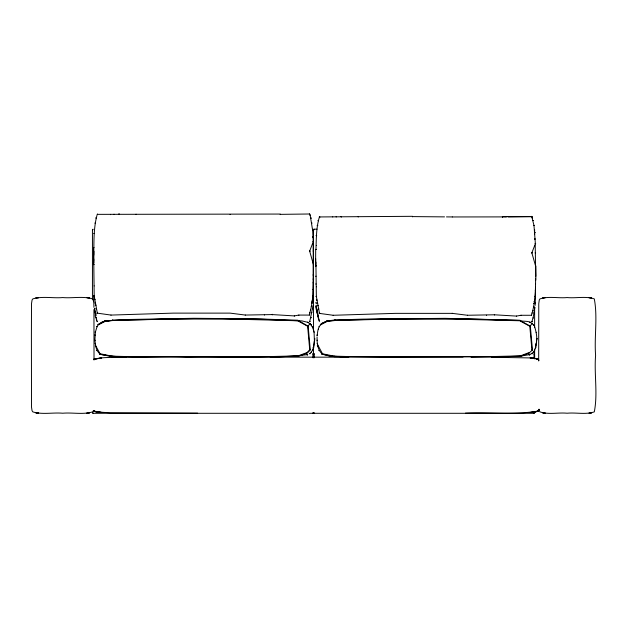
<?xml version="1.0" encoding="UTF-8"?>
<svg xmlns="http://www.w3.org/2000/svg" width="627" height="627" viewBox="0 0 627 627"><rect width="100%" height="100%" fill="white"/><g stroke="black" fill="none" stroke-linecap="round" stroke-linejoin="round"><path stroke-width="0.94" d="M94.019 360.031L93.948 309.566M93.627 261.059L93.65 251.223M93.439 264.57L93.948 264.594L93.439 264.57L93.525 247.634L94.058 247.626M93.736 258.92L94.183 295.795L97.334 313.155L111.01 315.075L173.35 313.124L230.109 313.124L245.267 315.052L272.251 314.582L294.314 315.906L298.828 315.075L309.323 315.075L311.431 306.36L312.936 295.795L313.406 279.086L313.406 264.563L309.675 251.137L313.21 241.818L312.661 230.485L310.169 215.132M93.752 255.158C94.019 241.857 93.494 228.236 96.989 215.288M315.608 265.95L316.149 265.934L315.608 265.95L315.695 249.413L316.227 249.413L315.695 249.413M315.898 262.055L316.353 296.446L319.504 313.398L333.18 315.279L395.519 313.359L452.279 313.367L467.436 315.256L494.421 314.793L516.483 316.086L520.998 315.279L531.492 315.279C535.144 303.303 535.654 290.669 535.576 278.231M315.961 249.413C316.376 238.573 316.173 227.413 319.425 216.942L412.472 216.315L412.472 216.84M97.256 214.356L280.269 214.058L280.277 214.614M313.187 302.355L313.21 251.09M535.513 286.649L535.199 305.333M230.125 214.371L230.133 214.606M452.294 216.958L506.35 216.895M539.283 410.669L539.98 411.9C548.5 414.792 558.21 412.362 567.137 413.217C576.064 412.362 585.775 414.792 594.294 411.9C597.923 393.732 594.059 373.966 595.595 355.391C594.177 336.793 597.782 317.074 594.294 298.883C585.775 295.991 576.064 298.421 567.137 297.566C558.21 298.421 548.5 295.991 539.98 298.883L539.275 300.012L538.765 303.687L538.679 360.956M93.768 262.925L93.776 251.082M315.71 264.516L315.695 258.685M110.995 315.162L111.003 315.013M333.164 315.365L333.172 315.216M465.422 413.146C489.522 411.978 514.242 415.152 538.068 411.053L538.993 410.082L539.016 409.141M452.302 313.281L452.294 313.429M467.421 315.342L467.428 315.193M114.028 214.45L114.028 214.199M336.197 217.036L336.158 216.628M529.682 354.616L520.434 356.136L504.5 356.685L384.139 357.265L334.23 356.692L322.168 354.279L322.521 353.8L334.293 356.16L350.493 356.591L493.135 356.536L520.379 355.87L529.274 352.507L529.572 352.938L520.481 356.402L471.096 357.194M332.663 216.934L332.765 216.958M314.448 341.778L314.072 332.271L313.304 329.622M136.059 214.434L136.067 214.191M358.221 216.613L358.221 217.013M294.337 316.196L294.329 315.843M245.275 315.122L245.259 314.989M322.012 354.208L322.521 353.8L317.818 345.007L317.309 345.14L317.818 345.007M322.607 353.996L322.082 354.083M319.253 321.682C320.405 321.8 314.574 308.17 316.29 305.224M298.86 315.365L298.852 315.013M317.262 334.959C317.544 331.605 318.281 326.698 320.726 324.794L327.184 321.416L334.983 320.522L387.854 319.159L445.139 318.877L519.807 320.758L530.113 326.393M94.889 308.735C93.713 308.382 96.425 314.19 96.072 315.898M536.242 344.858L536.618 341.778M314.237 341.3C313.751 345.602 313.649 350.885 309.707 353.636M313.218 347.632L313.657 347.758L314.848 338.572L314.433 338.564M533.953 351.465L535.607 347.695L536.179 343.134M536.406 341.3C537.762 337.491 535.231 328.391 534.69 326.933M535.583 347.719L537.018 338.572L536.508 338.556L537.018 338.572M312.442 308.743L309.73 321.51M312.56 307.959L312.912 305.6M534.909 307.261L533.107 317.858L531.9 321.643M502.439 216.652L502.446 217.201L502.439 216.652L532.025 216.581M538.06 411.093L539.001 410.027L538.052 411.046L535.364 411.892L530.058 412.48L535.364 411.892L538.06 411.093L539.001 410.027M313.155 357.735L314.103 353.495L314.103 357.719M311.117 352.029L311.588 352.021M313.124 251.098L313.226 243.558M309.887 323.493L308.155 326.22L310.287 349.999L307.402 352.97L298.311 356.402L223.541 357.272L112.061 356.692L99.999 354.279L97.067 350.532L95.735 346.543L94.896 340.226L95.382 332.044L97.067 326.596L98.337 324.606L102.154 321.957L112.797 320.256L193.845 318.563L260.903 319.214L301.908 320.906L307.881 322.341L311.4 325.013M97.577 321.588L97.122 321.659L97.483 321.298M519.854 320.491L530.379 326.212M531.39 323.109C529.086 320.185 520.739 322.027 519.971 320.264L445.139 318.336L362.774 319.135L334.943 319.989L327.02 320.899L320.279 324.418L320.734 324.739M535.826 276.248L535.442 264.523M532.542 217.859L532.245 217.451L532.166 217.914M318.524 317.905L317.191 310.059M312.309 327.114L312.787 326.832L313.437 329.434M100.038 354.247C127.916 359.914 158.647 355.462 187.434 357.029C227.366 355.681 267.847 359.522 307.512 354.616M311.658 312.512L311.956 312.622M539.032 409.494L538.076 410.967L535.372 411.915M93.36 410.771L92.584 411.9C83.117 414.8 72.552 412.354 62.716 413.217C52.872 412.354 42.307 414.8 32.839 411.9L32.071 410.771L31.507 407.095L31.405 335.853L31.507 303.687L32.071 300.012L32.839 298.883C42.307 295.983 52.872 298.428 62.716 297.566C72.552 298.428 83.117 295.983 92.584 298.883L93.768 301.705L93.94 307.34M99.999 353.832L100.218 354.302M100.202 354.043L95.359 345.077M322.027 354.067L322.435 353.785M110.548 214.653L110.595 214.363M100.108 354.161L100.351 353.8L112.123 356.16L128.323 356.591L270.966 356.536L298.209 355.87L307.105 352.507L309.73 349.795L307.645 326.549L308.155 326.22L297.794 320.225L255.824 318.829L193.845 318.289L124.467 319.558L104.85 320.899L98.126 324.449L98.557 324.794L105.015 321.416L112.813 320.522L165.685 319.159L222.969 318.877L297.637 320.758L307.943 326.393M309.393 214.16C309.699 213.345 310.028 214.661 309.424 214.481M92.443 229.756L93.008 229.184L93.008 229.756L92.443 229.756L92.443 299.275M313.531 330.601L313.531 229.756L314.103 229.184L317.035 229.184M319.433 326.706L318.971 326.596L319.472 326.463M534.055 413.295L534.627 412.731L534.055 412.731L534.055 413.295L93.008 413.295L92.443 412.731L93.008 412.731L93.008 413.295M533.569 352.115L530.411 354.286M316.086 283.992L315.702 284.007M96.354 317.677C94.16 318.32 96.103 311.431 94.912 312.622M317.591 312.865L317.066 312.951L317.575 312.842M307.959 322.591L307.794 322.082L307.826 322.599M530.128 322.591L529.964 322.082L529.995 322.599M307.857 326.377L308.21 326.212M530.027 326.377L532.057 323.493L533.569 325.013M535.607 265.895L535.576 270.668M95.625 345.022L95.414 345.085M533.256 318.03L532.887 317.905M312.787 326.832L314.088 332.286M322.16 323.085L327.106 321.157L334.967 320.256L393.247 318.798L462.13 318.806L519.885 320.491M531.821 216.315L531.876 216.84M93.666 359.404C104.223 356.332 115.619 358.048 126.489 357.343M313.155 274.963L313.672 274.971L313.202 275.026M316.98 309.229L316.541 309.244L316.996 309.095M312.944 289.478L313.163 289.509M318.571 317.818L318.163 318.03M93.674 359.318L101.684 357.899L93.689 359.279M97.553 214.591C96.801 213.721 97.35 214.998 97.553 214.081M529.549 354.38L529.909 354.749L529.407 354.616M536.093 332.279L536.226 332.255M313.194 282.769L313.633 282.84L313.163 282.934M535.583 284.031L535.45 284.023M313.437 264.516L313.375 264.618M95.022 343.502L95.288 343.463M317.568 343.455L317.082 343.525L317.583 343.455M317.301 340.218L316.909 340.234M535.184 302.872L535.623 302.927L535.152 302.966M535.254 290.238L535.387 290.238M313.187 262.932L313.406 262.995M535.591 252.885L535.121 252.9L535.646 252.885M311.345 325.272L311.58 324.81L311.149 325.092M313.657 347.758L313.202 347.648M535.356 280.12L535.842 280.128L535.842 265.911M316.329 286.774L316.369 286.805M280.269 214.356L309.613 213.995M508.309 216.871L531.782 216.597L533.977 225.477L535.38 243.746L531.845 252.838L535.576 265.942M463.079 356.959L341.354 356.716L328.924 355.924L322.341 354.036C317.348 349.897 317.019 342.914 317.066 336.903M505.268 216.597L531.782 216.597M94.16 285.896L94.199 285.928M270.253 357.163L348.855 357.163M197.646 413.177L110.47 412.817L96.378 411.915L93.674 411.053L96.378 411.915L93.666 410.967M491.748 357.272L530.058 357.915L535.364 358.464L538.076 359.404L535.372 358.464L530.058 357.899L535.364 358.479L538.068 359.318L538.993 360.298M412.472 216.597L444.527 216.879M446.471 216.895L452.302 216.942M96.284 317.45L95.876 317.67L97.083 321.557M316.282 245.565L316.369 245.455M534.126 312.967L533.883 312.904M316.094 276.201L315.671 276.272M318.469 329.199L318.281 329.112M310.42 310.169L310.671 310.255M531.908 349.795L532.456 349.999L530.324 326.22L529.823 326.549L531.908 349.795L532.456 349.999L529.376 352.75M307.512 354.349L307.739 354.749L307.238 354.616M531.806 313.006L532.049 313.085M532.684 310.506L533.083 310.631L532.605 310.498M309.66 312.763L310.004 312.873M310.051 349.89L309.965 349.905M312.505 308.664L312.262 308.79M535.866 347.758L535.34 347.632M312.52 350.195L312.324 350.078M534.737 350.117L534.69 350.195M311.211 325.648L312.544 326.973M313.531 229.756L312.967 229.184L312.967 229.756L314.103 229.756L314.103 229.184M531.492 315.209L531.492 315.342M307.293 352.735L307.206 352.75M309.323 315.013L309.323 315.146M318.461 318.547L319.002 320.538M96.472 319.01L96.832 320.373M315.922 306.015L318.281 317.701M312.967 357.719L312.967 353.495L313.915 357.735M94.458 308.649L95.602 314.942M298.287 356.136L298.24 356.136M521.021 315.209L520.982 315.342M516.499 316.024L516.468 316.157M486.568 315.193L486.552 315.318M264.398 314.989L264.382 315.122M535.223 245.494L535.529 264.484M93.689 295.968L93.713 301.783M534.627 229.756L534.627 234.647M534.627 307.105L534.627 327.662M534.627 349.129L534.627 358.91M494.421 314.511L494.421 315.075M314.103 412.731L314.103 413.295L313.531 412.731L312.967 413.295L312.967 412.731M313.531 346.269L313.531 356.058M272.251 314.292L272.251 314.872M190.294 213.862L190.294 213.862M119.028 213.901L119.052 214.324L119.028 213.901M341.198 216.495L341.221 216.918L341.198 216.495M230.093 313.21L230.093 313.21M112.061 356.559L112.123 356.16L112.092 356.559M334.23 356.559L334.293 356.16L334.262 356.559M104.85 320.899L105.015 321.416L104.85 320.899M327.02 320.899L327.184 321.416L327.02 320.899M538.076 410.967L539.024 409.596L538.076 410.967M112.821 320.483L112.774 319.989L112.821 320.483M334.943 319.989L334.983 320.522L334.943 319.989M520.379 355.87L520.481 356.402L520.379 355.87M297.645 320.624L297.645 320.624M311.548 223.141L312.066 223.071L311.548 223.134M533.718 225.501L534.235 225.43L533.726 225.493M534.627 356.058L534.055 358.566L534.055 353.495L534.627 356.058M319.362 216.793L319.825 217.075L319.362 216.793M96.84 326.463L97.31 326.722L96.832 326.471M98.102 324.472L98.572 324.465L98.102 324.472M306.916 354.639L307.379 354.906L306.916 354.639M309.472 353.503L309.934 353.769L309.472 353.503M529.086 354.639L529.549 354.906L529.086 354.639M531.641 353.503L532.104 353.769L531.641 353.503M533.342 351.982L533.804 352.249L533.342 351.982M94.426 299.565L94.936 299.549L94.426 299.565M316.596 300.121L317.105 300.106L316.682 300.051M97.138 313.343L97.553 312.897L97.138 313.343M319.308 313.578L319.723 313.139L319.308 313.578M309.503 321.369L309.957 321.659L309.503 321.369M310.702 317.505L311.172 317.748L310.702 317.505M531.672 321.502L532.127 321.784L531.672 321.502M94.951 302.959L95.461 302.919L94.951 302.959M317.121 303.437L317.63 303.397L317.121 303.437M95.955 217.945L96.409 218.227L95.955 217.945M318.124 220.438L318.579 220.704L318.124 220.438M309.957 214.967L310.373 215.304L309.957 214.967M533.373 324.833L533.773 325.194L533.373 324.833M309.691 323.313L310.083 323.673L309.691 323.313M531.861 323.313L532.252 323.673L531.861 323.313M95.351 305.247L95.853 305.177L95.351 305.247M317.521 305.662L318.022 305.592L317.521 305.662M93.94 295.779L94.45 295.772L93.94 295.779M316.11 296.43L316.619 296.422L316.11 296.43M95.069 223.04L95.578 223.149L95.069 223.04M310.741 217.977L311.188 218.094L310.741 217.977M317.238 225.406L317.748 225.508L317.238 225.406M532.911 220.469L533.358 220.579L532.911 220.469M96.856 350.642L97.303 350.391L96.934 350.587M319.025 350.642L319.48 350.391L319.025 350.642M312.991 241.716L313.484 241.865L312.991 241.716M535.16 243.637L535.654 243.785L535.16 243.637M311.972 301.164L312.45 301.336L311.972 301.164M534.141 301.689L534.619 301.853L534.141 301.689M93.987 233.432L94.497 233.495L93.987 233.432M316.157 235.548L316.666 235.611L316.157 235.548M312.716 295.701L313.202 295.834L312.716 295.701M309.44 251.074L309.957 251.161L309.44 251.074M534.886 296.359L535.372 296.485L534.886 296.359M531.61 252.767L532.127 252.853L531.61 252.767M312.45 236.928L312.928 236.967L312.45 236.928M534.619 238.973L535.097 239.005L534.619 238.973M315.859 302.896L316.329 302.935L315.859 302.896M95.5 346.598L95.994 346.48L95.5 346.598M311.705 302.896L312.183 303.021L311.705 302.896M317.67 346.598L318.163 346.48L317.756 346.574M533.875 303.374L534.353 303.499L533.875 303.374M311.204 306.289L311.697 306.415L311.298 306.297M533.373 306.689L533.867 306.807L533.373 306.689M96.064 308.703L96.558 308.578L96.064 308.703M318.234 309.04L318.728 308.923L318.234 309.04M312.45 230.485L312.928 230.47L312.45 230.485M534.619 232.672L535.097 232.664L534.619 232.672M94.653 340.234L95.045 340.226L94.653 340.234M545.153 297.668L542.81 297.849L545.153 297.668M591.465 412.934L589.121 413.115L591.465 412.934M89.473 412.934L86.894 413.115L89.473 412.934M38.529 297.7L35.958 297.849L38.529 297.7M313.672 279.086L313.187 279.078L313.672 279.086M89.473 297.849L86.894 297.668L89.473 297.849M38.529 413.083L35.958 412.934L38.529 413.083M316.917 335.202L317.403 335.273L316.917 335.202M94.748 335.202L95.233 335.273L94.748 335.202M591.465 297.849L589.121 297.668L591.465 297.849M545.153 413.083L542.81 412.934L545.153 413.083M95.163 332.004L95.602 332.091L95.163 332.004M101.684 412.456L93.689 411.093L101.684 412.48M95.876 329.042L95.876 329.042M538.068 359.318L535.372 358.464L538.068 359.318M313.476 252.328L313.429 242.61L313.476 252.328"/></g></svg>
